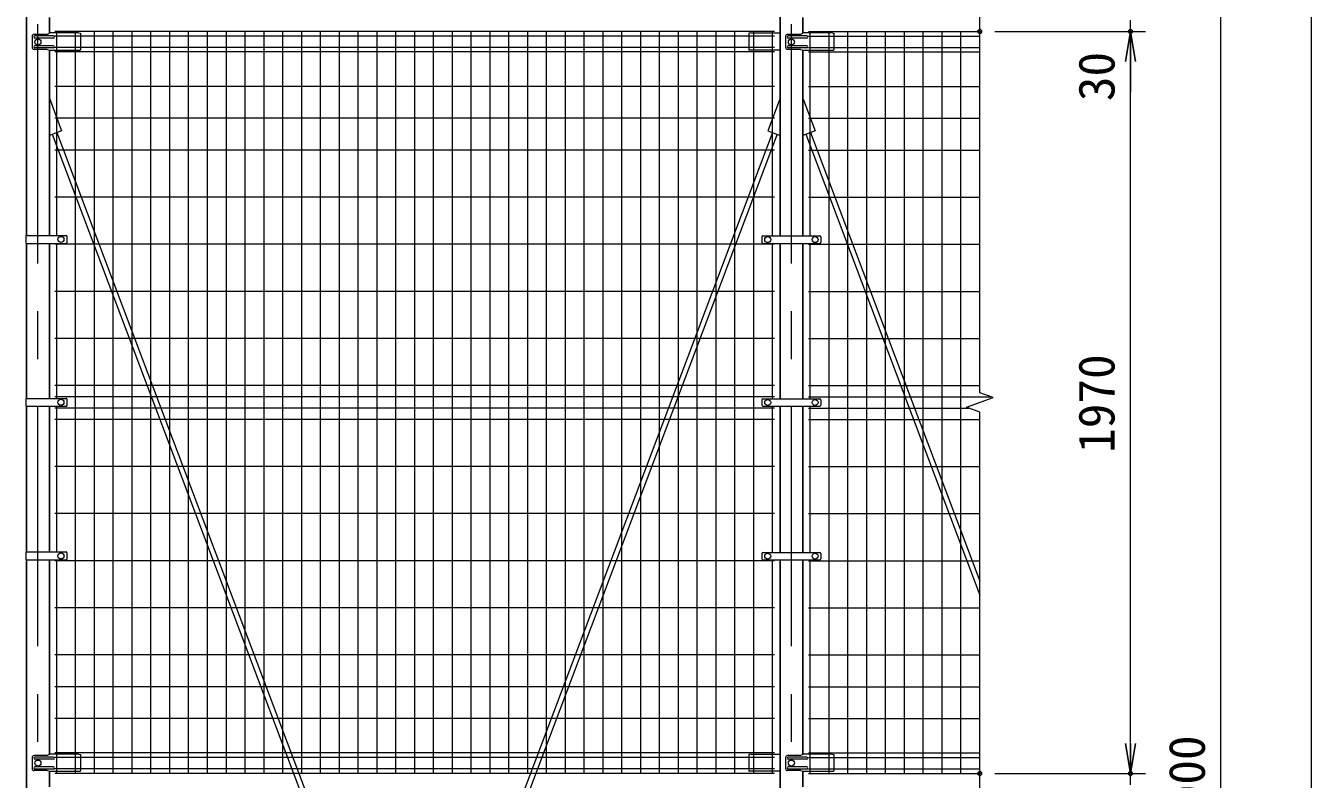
# Model space of a CAD drawing. Units: millimetres, scale not verified. Extents: x -8400 to 8400, y -5940 to 5940.
# Drawn here: x -6313 to -2900, y 647 to 2647 of the extents above; entities that cross this region are included whole.
import ezdxf
from ezdxf.enums import TextEntityAlignment as Align

# ---------------------------------------------------------------- set-up
doc = ezdxf.new("R2010")
doc.units = ezdxf.units.MM
doc.header["$LTSCALE"] = 20
doc.header["$PDMODE"] = 32
doc.header["$PDSIZE"] = 10
doc.linetypes.add('USER1', pattern=[50.8, 31.75, -6.35, 6.35, -6.35])
for name, color, linetype, lineweight in [('0-3_D-STR1', 1, 'Continuous', 25), ('0-4_D-STR-DIM', 7, 'Continuous', 13), ('0-A_D-STR3', 3, 'Continuous', 13), ('0-B_D-STR2', 7, 'Continuous', 13), ('0-C_D-BMK', 2, 'USER1', 13)]:
    doc.layers.add(name, color=color, linetype=linetype, lineweight=lineweight)
doc.layers.add('0-5_0', color=7, linetype='Continuous')
doc.layers.add('0-6_Defpoints', color=7, linetype='Continuous')
doc.styles.add('ＭＳ ゴシック', font='')
doc.styles.get('ＭＳ ゴシック').set_extended_font_data('MS Gothic')

# ---------------------------------------------------------------- blocks, each defined once
blk = doc.blocks.new('_Open')
at = {"layer": '0-5_0'}
blk.add_line((-20, 3.333), (0, 0), dxfattribs=at)
blk.add_lwpolyline([(-20, -3.333), (0, 0), (-20, 0)], dxfattribs=at)

msp = doc.modelspace()

# ---------------------------------------------------------------- linework, layer by layer
at = {"layer": '0-3_D-STR1'}
for p, q in [((-6310.63, 3229.03), (-6310.63, 2090.03)), ((-4310.63, 3229.03), (-4310.63, 2089.03)), ((-6250.13, 2626.86), (-6250.13, 2668.4)), ((-4250.13, 2626.86), (-4250.13, 2668.4)), ((-6250.13, 2090.03), (-6250.13, 2582.4)), ((-6250.13, 2090.03), (-6250.13, 2582.4)), ((-4250.13, 2089.03), (-4250.13, 2582.4)), ((-4250.13, 2089.03), (-4250.13, 2582.4)), ((-6310.63, 2069.03), (-6310.63, 1657.78)), ((-6250.13, 1657.78), (-6250.13, 2069.03)), ((-4310.63, 2069.03), (-4310.63, 1656.78)), ((-4250.13, 1656.78), (-4250.13, 2069.03)), ((-6310.63, 1636.78), (-6310.63, 1250.03)), ((-6250.13, 1250.03), (-6250.13, 1636.78)), ((-4310.63, 1636.78), (-4310.63, 1249.03)), ((-4250.13, 1249.03), (-4250.13, 1636.78)), ((-6310.63, 1229.03), (-6310.63, 90.03)), ((-6250.13, 712.86), (-6250.13, 1229.03)), ((-4310.63, 1229.03), (-4310.63, 89.03)), ((-4250.13, 712.86), (-4250.13, 1229.03)), ((-6250.13, 626.86), (-6250.13, 668.4)), ((-4250.13, 626.86), (-4250.13, 668.4))]:
    msp.add_line(p, q, dxfattribs=at)
at = {"layer": '0-4_D-STR-DIM'}
for p, q in [((-3140.38, -3288.22), (-3140.38, 4551.78)), ((-2900.38, 4554.78), (-2900.38, -3988.22)), ((-3780.38, 2538.78), (-3780.38, 3621.13)), ((-3780.38, 1672.44), (-3780.38, 2694.78)), ((-3740.38, 2631.78), (-3340.38, 2631.78)), ((-3740.38, 2631.78), (-3340.38, 2631.78)), ((-3380.38, 2631.78), (-3380.38, 2661.78)), ((-3380.38, 741.78), (-3380.38, 2551.78)), ((-3380.38, 2551.78), (-3380.38, 2471.78)), ((-3745.14, 1659.61), (-3780.38, 1672.44)), ((-3815.62, 1633.96), (-3745.14, 1659.61)), ((-3780.38, 1621.13), (-3815.62, 1633.96)), ((-3780.38, 538.78), (-3780.38, 1621.13)), ((-3380.38, 741.78), (-3380.38, 821.78)), ((-3780.38, -327.56), (-3780.38, 694.78)), ((-3740.38, 661.78), (-3340.38, 661.78)), ((-3740.38, 661.78), (-3340.38, 661.78)), ((-3380.38, 631.78), (-3380.38, 661.78))]:
    msp.add_line(p, q, dxfattribs=at)
at = {"layer": '0-6_Defpoints'}
for p in [(-3780.38, 2631.78), (-3780.38, 2631.78), (-3380.38, 2631.78), (-3780.38, 661.78), (-3380.38, 661.78)]:
    msp.add_point(p, dxfattribs=at)
at = {"layer": '0-A_D-STR3'}
for p, q in [((-6248.25, 2627.78), (-6256.4, 2623.78)), ((-6248.25, 2627.78), (-6256.4, 2623.78)), ((-6172.38, 2627.78), (-6248.25, 2627.78)), ((-6172.38, 2627.78), (-6167.38, 2626.78)), ((-4388.38, 2627.78), (-4393.38, 2626.78)), ((-4388.38, 2627.78), (-4312.5, 2627.78)), ((-4312.5, 2627.78), (-4310.63, 2626.86)), ((-4248.25, 2627.78), (-4256.4, 2623.78)), ((-4248.25, 2627.78), (-4256.4, 2623.78)), ((-4172.38, 2627.78), (-4248.25, 2627.78)), ((-4172.38, 2627.78), (-4167.38, 2626.78)), ((-6295.86, 2618.78), (-6295.86, 2588.78)), ((-6256.4, 2623.78), (-6290.86, 2623.78)), ((-6239.79, 2619.78), (-6288.79, 2619.78)), ((-6239.79, 2619.78), (-6288.79, 2619.78)), ((-6239.79, 2613.78), (-6288.79, 2613.78)), ((-6239.79, 2613.78), (-6288.79, 2613.78)), ((-6239.79, 2593.78), (-6288.79, 2593.78)), ((-6239.79, 2593.78), (-6288.79, 2593.78)), ((-6167.38, 2626.78), (-6167.38, 2582.97)), ((-4393.38, 2626.78), (-4393.38, 2582.97)), ((-4295.86, 2618.78), (-4295.86, 2588.78)), ((-4256.4, 2623.78), (-4290.86, 2623.78)), ((-4239.79, 2619.78), (-4288.79, 2619.78)), ((-4239.79, 2613.78), (-4288.79, 2613.78)), ((-4239.79, 2593.78), (-4288.79, 2593.78)), ((-4167.38, 2626.78), (-4167.38, 2582.97)), ((-6256.4, 2583.78), (-6290.86, 2583.78)), ((-6239.79, 2587.78), (-6288.79, 2587.78)), ((-6239.79, 2587.78), (-6288.79, 2587.78)), ((-6256.4, 2583.78), (-6248.17, 2581.97)), ((-6256.4, 2583.78), (-6248.17, 2581.97)), ((-6256.4, 2583.78), (-6248.17, 2581.97)), ((-6248.17, 2581.97), (-6168.38, 2581.97)), ((-4312.59, 2581.97), (-4392.38, 2581.97)), ((-4310.63, 2582.38), (-4312.59, 2581.97)), ((-4256.4, 2583.78), (-4290.86, 2583.78)), ((-4239.79, 2587.78), (-4288.79, 2587.78)), ((-4256.4, 2583.78), (-4248.17, 2581.97)), ((-4256.4, 2583.78), (-4248.17, 2581.97)), ((-4256.4, 2583.78), (-4248.17, 2581.97)), ((-4248.17, 2581.97), (-4168.38, 2581.97)), ((-6250.13, 2454.29), (-6217.51, 2367.91)), ((-4310.63, 2454.29), (-4343.25, 2367.91)), ((-4250.13, 2454.29), (-4217.51, 2367.91)), ((-6217.51, 2367.91), (-6250.13, 2355.59)), ((-6242.3, 2358.55), (-4692.74, -1744.67)), ((-6230.14, 2363.14), (-4680.58, -1740.08)), ((-4330.62, 2363.14), (-5880.17, -1740.08)), ((-4318.46, 2358.55), (-5868.01, -1744.67)), ((-4343.25, 2367.91), (-4310.63, 2355.59)), ((-4217.51, 2367.91), (-4250.13, 2355.59)), ((-4242.3, 2358.55), (-3780.38, 1135.39)), ((-4230.14, 2363.14), (-3780.38, 1172.18)), ((-6312.93, 2090.03), (-6205.38, 2090.03)), ((-6312.93, 2090.03), (-6312.93, 2069.03)), ((-6203.38, 2088.03), (-6203.38, 2071.03)), ((-4358.88, 2086.03), (-4358.88, 2072.03)), ((-4355.88, 2089.03), (-4204.88, 2089.03)), ((-4201.88, 2086.03), (-4201.88, 2072.03)), ((-6312.93, 2069.03), (-6205.38, 2069.03)), ((-4355.88, 2069.03), (-4204.88, 2069.03)), ((-6312.93, 1657.78), (-6205.38, 1657.78)), ((-6312.93, 1657.78), (-6312.93, 1636.78)), ((-6203.38, 1655.78), (-6203.38, 1638.78)), ((-4358.88, 1653.78), (-4358.88, 1639.78)), ((-4355.88, 1656.78), (-4204.88, 1656.78)), ((-4201.88, 1653.78), (-4201.88, 1639.78)), ((-6312.93, 1636.78), (-6205.38, 1636.78)), ((-4355.88, 1636.78), (-4204.88, 1636.78)), ((-6312.93, 1250.03), (-6205.38, 1250.03)), ((-6312.93, 1250.03), (-6312.93, 1229.03)), ((-6312.93, 1229.03), (-6205.38, 1229.03)), ((-6203.38, 1248.03), (-6203.38, 1231.03)), ((-4358.88, 1246.03), (-4358.88, 1232.03)), ((-4355.88, 1249.03), (-4204.88, 1249.03)), ((-4355.88, 1229.03), (-4204.88, 1229.03)), ((-4201.88, 1246.03), (-4201.88, 1232.03)), ((-6295.86, 704.78), (-6295.86, 674.78)), ((-6256.4, 709.78), (-6290.86, 709.78)), ((-6239.79, 705.78), (-6288.79, 705.78)), ((-6239.79, 705.78), (-6288.79, 705.78)), ((-6239.79, 699.78), (-6288.79, 699.78)), ((-6239.79, 699.78), (-6288.79, 699.78)), ((-6248.25, 713.78), (-6256.4, 709.78)), ((-6248.25, 713.78), (-6256.4, 709.78)), ((-6172.38, 713.78), (-6248.25, 713.78)), ((-6172.38, 713.78), (-6167.38, 712.78)), ((-6167.38, 712.78), (-6167.38, 668.97)), ((-4388.38, 713.78), (-4393.38, 712.78)), ((-4393.38, 712.78), (-4393.38, 668.97)), ((-4388.38, 713.78), (-4312.5, 713.78)), ((-4312.5, 713.78), (-4310.63, 712.86)), ((-4295.86, 704.78), (-4295.86, 674.78)), ((-4256.4, 709.78), (-4290.86, 709.78)), ((-4239.79, 705.78), (-4288.79, 705.78)), ((-4239.79, 705.78), (-4288.79, 705.78)), ((-4239.79, 699.78), (-4288.79, 699.78)), ((-4239.79, 699.78), (-4288.79, 699.78)), ((-4248.25, 713.78), (-4256.4, 709.78)), ((-4248.25, 713.78), (-4256.4, 709.78)), ((-4172.38, 713.78), (-4248.25, 713.78)), ((-4172.38, 713.78), (-4167.38, 712.78)), ((-4167.38, 712.78), (-4167.38, 668.97)), ((-6256.4, 669.78), (-6290.86, 669.78)), ((-6239.79, 679.78), (-6288.79, 679.78)), ((-6239.79, 679.78), (-6288.79, 679.78)), ((-6239.79, 673.78), (-6288.79, 673.78)), ((-6239.79, 673.78), (-6288.79, 673.78)), ((-6256.4, 669.78), (-6248.17, 667.97)), ((-6256.4, 669.78), (-6248.17, 667.97)), ((-6256.4, 669.78), (-6248.17, 667.97)), ((-6248.17, 667.97), (-6168.38, 667.97)), ((-4312.59, 667.97), (-4392.38, 667.97)), ((-4310.63, 668.38), (-4312.59, 667.97)), ((-4256.4, 669.78), (-4290.86, 669.78)), ((-4239.79, 679.78), (-4288.79, 679.78)), ((-4239.79, 679.78), (-4288.79, 679.78)), ((-4239.79, 673.78), (-4288.79, 673.78)), ((-4239.79, 673.78), (-4288.79, 673.78)), ((-4256.4, 669.78), (-4248.17, 667.97)), ((-4256.4, 669.78), (-4248.17, 667.97)), ((-4256.4, 669.78), (-4248.17, 667.97)), ((-4248.17, 667.97), (-4168.38, 667.97))]:
    msp.add_line(p, q, dxfattribs=at)
for centre in [(-6280.38, 2603.78), (-4280.38, 2603.78), (-4280.38, 2603.78), (-6219.38, 2079.53), (-4343.38, 2079.03), (-4217.38, 2079.03), (-6219.38, 1647.28), (-4343.38, 1646.78), (-4217.38, 1646.78), (-6219.38, 1239.53), (-4343.38, 1239.03), (-4217.38, 1239.03), (-6280.38, 689.78), (-4280.38, 689.78)]:
    msp.add_circle(centre, 8, dxfattribs=at)
for centre, radius, start, end in [((-6290.86, 2618.78), 5, 90, 180), ((-6288.79, 2616.78), 3, 90, 270), ((-6288.79, 2590.78), 3, 90, 270), ((-6239.79, 2616.78), 3, 270, 90), ((-6239.79, 2590.78), 3, 270, 90), ((-4290.86, 2618.78), 5, 90, 180), ((-4288.79, 2616.78), 3, 90, 270), ((-4288.79, 2590.78), 3, 90, 270), ((-4239.79, 2616.78), 3, 270, 90), ((-4239.79, 2590.78), 3, 270, 90), ((-6290.86, 2588.78), 5, 180, 270), ((-6168.38, 2582.97), 1, 270, 0), ((-4392.38, 2582.97), 1, 180, 270), ((-4290.86, 2588.78), 5, 180, 270), ((-4168.38, 2582.97), 1, 270, 0), ((-6205.38, 2088.03), 2, 0, 90), ((-4355.88, 2086.03), 3, 90, 180), ((-4204.88, 2086.03), 3, 0, 90), ((-6205.38, 2071.03), 2, 270, 0), ((-4355.88, 2072.03), 3, 180, 270), ((-4204.88, 2072.03), 3, 270, 0), ((-6205.38, 1655.78), 2, 0, 90), ((-6205.38, 1638.78), 2, 270, 0), ((-4355.88, 1653.78), 3, 90, 180), ((-4355.88, 1639.78), 3, 180, 270), ((-4204.88, 1653.78), 3, 0, 90), ((-4204.88, 1639.78), 3, 270, 0), ((-6205.38, 1248.03), 2, 0, 90), ((-6205.38, 1231.03), 2, 270, 0), ((-4355.88, 1246.03), 3, 90, 180), ((-4355.88, 1232.03), 3, 180, 270), ((-4204.88, 1246.03), 3, 0, 90), ((-4204.88, 1232.03), 3, 270, 0), ((-6290.86, 704.78), 5, 90, 180), ((-6288.79, 702.78), 3, 90, 270), ((-6239.79, 702.78), 3, 270, 90), ((-4290.86, 704.78), 5, 90, 180), ((-4288.79, 702.78), 3, 90, 270), ((-4239.79, 702.78), 3, 270, 90), ((-4239.79, 702.78), 3, 270, 90), ((-6290.86, 674.78), 5, 180, 270), ((-6288.79, 676.78), 3, 90, 270), ((-6239.79, 676.78), 3, 270, 90), ((-6168.38, 668.97), 1, 270, 0), ((-4392.38, 668.97), 1, 180, 270), ((-4290.86, 674.78), 5, 180, 270), ((-4288.79, 676.78), 3, 90, 270), ((-4239.79, 676.78), 3, 270, 90), ((-4239.79, 676.78), 3, 270, 90), ((-4168.38, 668.97), 1, 270, 0)]:
    msp.add_arc(centre, radius, start, end, dxfattribs=at)
at = {"layer": '0-B_D-STR2'}
for p, q in [((-4325.38, 2631.78), (-6235.38, 2631.78)), ((-6230.38, 2090.03), (-6230.38, 2631.78)), ((-6180.38, 661.78), (-6180.38, 2631.78)), ((-6130.38, 661.78), (-6130.38, 2631.78)), ((-6080.38, 661.78), (-6080.38, 2631.78)), ((-6030.38, 661.78), (-6030.38, 2631.78)), ((-5980.38, 661.78), (-5980.38, 2631.78)), ((-5930.38, 661.78), (-5930.38, 2631.78)), ((-5880.38, 661.78), (-5880.38, 2631.78)), ((-5830.38, 661.78), (-5830.38, 2631.78)), ((-5780.38, 661.78), (-5780.38, 2631.78)), ((-5730.38, 661.78), (-5730.38, 2631.78)), ((-5680.38, 661.78), (-5680.38, 2631.78)), ((-5630.38, 661.78), (-5630.38, 2631.78)), ((-5580.38, 661.78), (-5580.38, 2631.78)), ((-5530.38, 661.78), (-5530.38, 2631.78)), ((-5480.38, 661.78), (-5480.38, 2631.78)), ((-5430.38, 661.78), (-5430.38, 2631.78)), ((-5380.38, 661.78), (-5380.38, 2631.78)), ((-5330.38, 661.78), (-5330.38, 2631.78)), ((-5280.38, 661.78), (-5280.38, 2631.78)), ((-5230.38, 661.78), (-5230.38, 2631.78)), ((-5180.38, 661.78), (-5180.38, 2631.78)), ((-5130.38, 661.78), (-5130.38, 2631.78)), ((-5080.38, 661.78), (-5080.38, 2631.78)), ((-5030.38, 661.78), (-5030.38, 2631.78)), ((-4980.38, 661.78), (-4980.38, 2631.78)), ((-4930.38, 661.78), (-4930.38, 2631.78)), ((-4880.38, 661.78), (-4880.38, 2631.78)), ((-4830.38, 661.78), (-4830.38, 2631.78)), ((-4780.38, 661.78), (-4780.38, 2631.78)), ((-4730.38, 661.78), (-4730.38, 2631.78)), ((-4680.38, 661.78), (-4680.38, 2631.78)), ((-4630.38, 661.78), (-4630.38, 2631.78)), ((-4580.38, 661.78), (-4580.38, 2631.78)), ((-4530.38, 661.78), (-4530.38, 2631.78)), ((-4480.38, 661.78), (-4480.38, 2631.78)), ((-4430.38, 661.78), (-4430.38, 2631.78)), ((-4380.38, 661.78), (-4380.38, 2631.78)), ((-4330.38, 2089.03), (-4330.38, 2631.78)), ((-4235.38, 2631.78), (-3780.38, 2631.78)), ((-4230.38, 2089.03), (-4230.38, 2631.78)), ((-4180.38, 661.78), (-4180.38, 2631.78)), ((-4130.38, 661.78), (-4130.38, 2631.78)), ((-4080.38, 661.78), (-4080.38, 2631.78)), ((-4030.38, 661.78), (-4030.38, 2631.78)), ((-3980.38, 661.78), (-3980.38, 2631.78)), ((-3930.38, 661.78), (-3930.38, 2631.78)), ((-3880.38, 661.78), (-3880.38, 2631.78)), ((-3830.38, 661.78), (-3830.38, 2631.78)), ((-4325.38, 2618.68), (-6235.38, 2618.68)), ((-4235.38, 2618.68), (-3780.38, 2618.68)), ((-4325.38, 2588.88), (-6235.38, 2588.88)), ((-4325.38, 2577.03), (-6235.38, 2577.03)), ((-4235.38, 2588.88), (-3780.38, 2588.88)), ((-4235.38, 2577.03), (-3780.38, 2577.03)), ((-4325.38, 2485.78), (-6235.38, 2485.78)), ((-4235.38, 2485.78), (-3780.38, 2485.78)), ((-4325.38, 2401.28), (-6235.38, 2401.28)), ((-4235.38, 2401.28), (-3780.38, 2401.28)), ((-4325.38, 2316.78), (-6235.38, 2316.78)), ((-4235.38, 2316.78), (-3780.38, 2316.78)), ((-4325.38, 2191.78), (-6235.38, 2191.78)), ((-4235.38, 2191.78), (-3780.38, 2191.78)), ((-4325.38, 2066.78), (-6235.38, 2066.78)), ((-6230.38, 1657.78), (-6230.38, 2069.03)), ((-4330.38, 1656.78), (-4330.38, 2069.03)), ((-4235.38, 2066.78), (-3780.38, 2066.78)), ((-4230.38, 1656.78), (-4230.38, 2069.03)), ((-4325.38, 1941.78), (-6235.38, 1941.78)), ((-4235.38, 1941.78), (-3780.38, 1941.78)), ((-4325.38, 1816.78), (-6235.38, 1816.78)), ((-4235.38, 1816.78), (-3780.38, 1816.78)), ((-4325.38, 1691.78), (-6235.38, 1691.78)), ((-4235.38, 1691.78), (-3780.38, 1691.78)), ((-4325.38, 1661.78), (-6235.38, 1661.78)), ((-4235.38, 1661.78), (-3751.11, 1661.78)), ((-4325.38, 1631.78), (-6235.38, 1631.78)), ((-6230.38, 1250.03), (-6230.38, 1636.78)), ((-4330.38, 1249.03), (-4330.38, 1636.78)), ((-4235.38, 1631.78), (-3809.64, 1631.78)), ((-4230.38, 1249.03), (-4230.38, 1636.78)), ((-4325.38, 1601.78), (-6235.38, 1601.78)), ((-4235.38, 1601.78), (-3780.38, 1601.78)), ((-4325.38, 1476.78), (-6235.38, 1476.78)), ((-4235.38, 1476.78), (-3780.38, 1476.78)), ((-4325.38, 1351.78), (-6235.38, 1351.78)), ((-4235.38, 1351.78), (-3780.38, 1351.78)), ((-6230.38, 661.78), (-6230.38, 1229.03)), ((-4330.38, 661.78), (-4330.38, 1229.03)), ((-4230.38, 661.78), (-4230.38, 1229.03)), ((-4325.38, 1226.78), (-6235.38, 1226.78)), ((-4235.38, 1226.78), (-3780.38, 1226.78)), ((-4325.38, 1101.78), (-6235.38, 1101.78)), ((-4235.38, 1101.78), (-3780.38, 1101.78)), ((-4325.38, 976.78), (-6235.38, 976.78)), ((-4235.38, 976.78), (-3780.38, 976.78)), ((-4325.38, 892.28), (-6235.38, 892.28)), ((-4235.38, 892.28), (-3780.38, 892.28)), ((-4325.38, 807.78), (-6235.38, 807.78)), ((-4235.38, 807.78), (-3780.38, 807.78)), ((-4325.38, 716.54), (-6235.38, 716.54)), ((-4325.38, 704.68), (-6235.38, 704.68)), ((-4235.38, 716.54), (-3780.38, 716.54)), ((-4235.38, 704.68), (-3780.38, 704.68)), ((-4325.38, 674.88), (-6235.38, 674.88)), ((-4325.38, 661.78), (-6235.38, 661.78)), ((-4235.38, 674.88), (-3780.38, 674.88)), ((-4235.38, 661.78), (-3780.38, 661.78))]:
    msp.add_line(p, q, dxfattribs=at)
at = {"layer": '0-C_D-BMK'}
for p, q in [((-6280.38, -4080.22), (-6280.38, 4646.78)), ((-4280.38, -4080.22), (-4280.38, 4646.78))]:
    msp.add_line(p, q, dxfattribs=at)

# ---------------------------------------------------------------- block references
at = {"layer": '0-4_D-STR-DIM', "xscale": 4, "yscale": 4}
for p, rotation in [((-3380.38, 2631.78), 90), ((-3380.38, 2631.78), 90), ((-3380.38, 661.78), 270), ((-3380.38, 661.78), 270)]:
    msp.add_blockref('_Open', p, dxfattribs=dict(at, rotation=rotation))

# ---------------------------------------------------------------- texts
at = {"layer": '0-4_D-STR-DIM', "style": 'ＭＳ ゴシック'}
for s, p in [('30', (-3393.74, 2446.53)), ('1970', (-3393.87, 1512.98)), ('8000', (-3153.87, 501.53))]:
    msp.add_text(s, height=96.19, rotation=90, dxfattribs=at).set_placement(p, align=Align.BOTTOM_LEFT)

doc.saveas('drawing.dxf')
